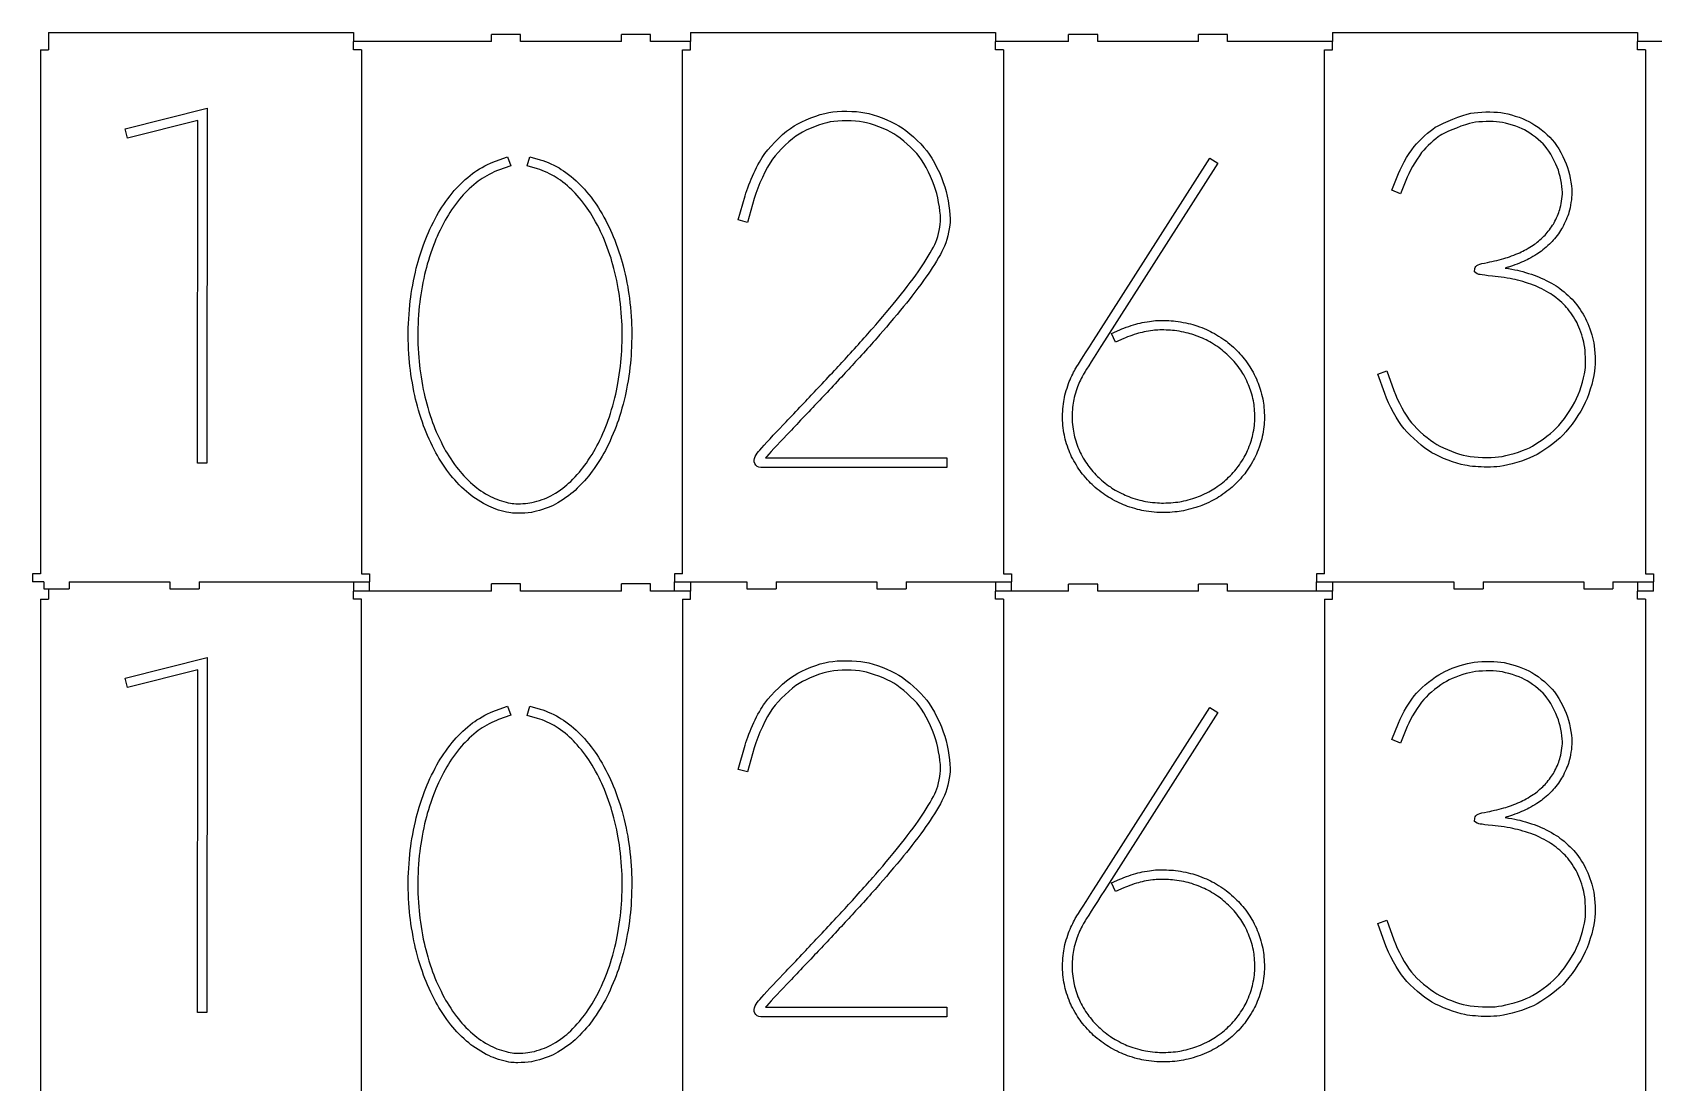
# Model space of a CAD drawing. Extents: x 0 to 774, y 0 to 367.
# Drawn here: x 0 to 299.5, y 173 to 367 of the extents above; entities that cross this region are included whole.
import ezdxf

# ---------------------------------------------------------------- set-up
doc = ezdxf.new("R2010")
doc.units = 0
doc.layers.add('ink_ext_XXXXXX', color=7, linetype='CONTINUOUS')

msp = doc.modelspace()

# ---------------------------------------------------------------- linework, layer by layer
at = {"layer": 'ink_ext_XXXXXX', "color": 5}
for points in [[(3.005023, 367.006751), (3.005023, 363.807057)], [(3.005023, 367.006751), (59.30518, 367.006751)], [(59.30518, 367.006751), (59.30518, 365.306362)], [(84.805016, 365.306362), (84.805016, 366.604584)], [(90.203927, 366.604584), (84.805016, 366.604584)], [(90.203927, 365.306362), (90.203927, 366.604584)], [(108.805899, 365.306362), (108.805899, 366.604584)], [(114.203398, 366.604584), (108.805899, 366.604584)], [(114.203398, 365.306362), (114.203398, 366.604584)], [(121.604676, 366.999696), (177.90448, 366.999696)], [(121.604676, 366.999696), (121.604676, 365.306362)], [(177.90448, 366.999696), (177.90448, 365.299307)], [(191.405285, 365.299307), (191.405285, 366.597529)], [(196.806313, 366.597529), (191.405285, 366.597529)], [(196.806313, 365.299307), (196.806313, 366.597529)], [(220.805785, 366.597529), (215.404757, 366.597529)], [(215.404757, 365.299307), (215.404757, 366.597529)], [(220.805785, 365.299307), (220.805785, 366.597529)], [(240.205034, 366.999696), (296.504838, 366.999696)], [(240.205034, 366.999696), (240.205034, 365.299307)], [(296.504838, 366.999696), (296.504838, 365.299307)], [(1.505012, 363.807057), (3.005023, 363.807057)], [(1.505012, 363.807057), (1.505012, 267.012598)], [(59.30518, 363.807057), (59.30518, 365.306362)], [(84.805016, 365.306362), (59.30518, 365.306362)], [(60.804839, 363.807057), (59.30518, 363.807057)], [(60.804839, 363.807057), (60.804839, 267.005895)], [(108.805899, 365.306362), (90.203927, 365.306362)], [(121.604676, 365.306362), (114.203398, 365.306362)], [(120.105371, 363.800001), (121.604676, 363.800001)], [(120.105371, 267.005895), (120.105371, 363.800001)], [(121.604676, 363.800001), (121.604676, 365.306362)], [(191.405285, 365.299307), (177.90448, 365.299307)], [(177.90448, 363.800001), (177.90448, 365.299307)], [(179.403786, 363.800001), (177.90448, 363.800001)], [(179.403786, 363.800001), (179.403786, 266.99884)], [(215.404757, 365.299307), (196.806313, 365.299307)], [(240.205034, 365.299307), (220.805785, 365.299307)], [(238.705729, 266.99884), (238.705729, 363.800001)], [(238.705729, 363.800001), (240.205034, 363.800001)], [(240.205034, 363.800001), (240.205034, 365.299307)], [(296.504838, 363.800001), (296.504838, 365.299307)], [(298.004144, 363.800001), (296.504838, 363.800001)], [(322.004533, 365.300154), (296.506077, 365.300154)], [(298.004144, 363.800001), (298.004144, 266.99884), (299.503449, 266.99884)], [(0.005001, 267.012598), (0.005001, 265.505884)], [(1.505012, 267.012598), (0.005001, 267.012598)], [(60.804839, 267.005895), (62.30485, 267.005895)], [(62.30485, 267.005895), (62.30485, 265.505884)], [(120.105371, 267.005895), (118.606065, 267.005895)], [(118.606065, 267.005895), (118.606065, 265.498829)], [(179.403786, 266.99884), (180.903091, 266.99884), (180.903091, 265.498829)], [(238.705729, 266.99884), (237.206423, 266.99884)], [(237.206423, 266.99884), (237.206423, 265.498829)], [(299.503449, 266.99884), (299.503449, 265.498829)], [(2.105087, 265.505884), (0.005001, 265.505884)], [(2.105087, 265.505884), (2.105087, 264.205898)], [(2.105087, 264.205898), (3.005023, 264.205898), (6.805146, 264.205898)], [(3.005023, 264.205898), (3.005023, 262.305837)], [(6.805146, 265.505884), (25.405001, 265.505884), (25.405001, 264.205898)], [(6.805146, 265.505884), (6.805146, 264.205898)], [(25.405001, 264.205898), (30.80497, 264.205898)], [(30.80497, 265.505884), (30.80497, 264.205898)], [(30.80497, 265.505884), (59.30518, 265.505884), (62.30485, 265.505884)], [(59.30518, 265.505884), (59.30518, 263.805848)], [(59.30518, 262.305837), (59.30518, 263.805848)], [(84.805016, 263.805848), (62.30485, 263.805848), (59.30518, 263.805848)], [(62.30485, 263.805848), (62.30485, 265.505884)], [(84.805016, 263.805848), (84.805016, 265.105834)], [(90.203927, 265.105834), (84.805016, 265.105834)], [(90.203927, 263.805848), (90.203927, 265.105834)], [(108.805899, 263.805848), (90.203927, 263.805848)], [(108.805899, 263.805848), (108.805899, 265.105834)], [(114.203398, 265.105834), (108.805899, 265.105834)], [(114.203398, 263.805848), (114.203398, 265.105834)], [(118.606065, 263.805848), (114.203398, 263.805848)], [(118.606065, 263.805848), (118.606065, 265.498829)], [(118.606065, 265.498829), (121.604676, 265.498829), (132.004565, 265.498829)], [(121.604676, 263.805848), (118.606065, 263.805848)], [(121.604676, 265.498829), (121.604676, 263.805848)], [(121.604676, 262.298781), (121.604676, 263.805848)], [(132.004565, 265.498829), (132.004565, 264.198843)], [(132.004565, 264.198843), (137.405592, 264.198843)], [(137.405592, 265.498829), (156.004036, 265.498829), (156.004036, 264.198843), (161.405064, 264.198843)], [(137.405592, 265.498829), (137.405592, 264.198843)], [(161.405064, 265.498829), (161.405064, 264.198843)], [(161.405064, 265.498829), (177.90448, 265.498829), (180.903091, 265.498829)], [(177.90448, 265.498829), (177.90448, 263.798793)], [(177.90448, 262.298781), (177.90448, 263.798793)], [(191.405285, 263.798793), (180.903091, 263.798793), (177.90448, 263.798793)], [(180.903091, 263.798793), (180.903091, 265.498829)], [(191.405285, 263.798793), (191.405285, 265.098779)], [(196.806313, 263.798793), (196.806313, 265.098779), (191.405285, 265.098779)], [(215.404757, 263.798793), (196.806313, 263.798793)], [(220.805785, 265.098779), (215.404757, 265.098779)], [(215.404757, 263.798793), (215.404757, 265.098779)], [(220.805785, 263.798793), (220.805785, 265.098779)], [(240.205034, 263.798793), (237.206423, 263.798793), (220.805785, 263.798793)], [(237.206423, 263.798793), (237.206423, 265.498829), (240.205034, 265.498829), (262.606423, 265.498829)], [(240.205034, 265.498829), (240.205034, 263.798793)], [(240.205034, 262.298781), (240.205034, 263.798793)], [(262.606423, 265.498829), (262.606423, 264.198843)], [(262.606423, 264.198843), (268.003922, 264.198843)], [(268.003922, 265.498829), (268.003922, 264.198843)], [(268.003922, 265.498829), (286.605894, 265.498829)], [(286.605894, 265.498829), (286.605894, 264.198843)], [(286.605894, 264.198843), (292.003394, 264.198843)], [(292.003394, 265.498829), (292.003394, 264.198843)], [(292.003394, 265.498829), (296.504838, 265.498829), (299.503449, 265.498829)], [(296.504838, 265.498829), (296.504838, 263.798793)], [(296.504838, 262.298781), (296.504838, 263.798793)], [(299.503449, 263.798793), (296.504838, 263.798793)], [(299.503449, 263.798793), (299.503449, 265.498829)], [(1.505012, 262.305837), (3.005023, 262.305837)], [(1.505012, 262.305837), (1.505012, 165.512789)], [(60.804839, 262.305837), (59.30518, 262.305837)], [(60.804839, 165.505734), (60.804839, 262.305837)], [(120.105371, 262.298781), (120.105371, 165.505734)], [(120.105371, 262.298781), (121.604676, 262.298781)], [(179.403786, 262.298781), (177.90448, 262.298781)], [(179.403786, 262.298781), (179.403786, 165.498678)], [(238.705729, 262.298781), (238.705729, 165.505734)], [(238.705729, 262.298781), (240.205034, 262.298781)], [(298.004144, 262.298781), (296.504838, 262.298781)], [(298.004144, 262.298781), (298.004144, 165.498678), (299.503449, 165.498678)]]:
    msp.add_lwpolyline(points, dxfattribs=at)
at = {"layer": 'ink_ext_XXXXXX', "color": 1}
for points in [[(32.243951, 287.425731), (30.480062, 287.427848), (30.550264, 350.747224), (17.563809, 347.480502), (17.134126, 349.191474), (32.316623, 353.008529)], [(268.776506, 286.706064)], [(89.67476, 278.162139)], [(208.814868, 278.295489)], [(32.243951, 185.92557), (30.480062, 185.927686), (30.550264, 249.246004), (17.563809, 245.981751), (17.134126, 247.692724), (32.316623, 251.508721)], [(268.780033, 185.205903)], [(208.814868, 176.795681)], [(89.67476, 176.662331)]]:
    msp.add_lwpolyline(points, close=True, dxfattribs=at)
for points in [[(85.533502, 343.215418), (87.767291, 344.012696), (88.358546, 342.347585), (86.124052, 341.553835)], [(93.333066, 341.779613), (91.428066, 342.333474), (91.918427, 344.026807), (93.823427, 343.476474)], [(196.580535, 310.946836), (217.528479, 343.801029), (219.013674, 342.852057), (198.06573, 309.998569)], [(254.002173, 340.262668), (252.767451, 337.189974), (251.130562, 337.849668), (252.365284, 340.922363)], [(133.362759, 336.325669), (132.096287, 331.876083), (130.399426, 332.360446), (131.669426, 336.808974)], [(266.92795, 322.434691), (266.405839, 322.748311), (266.504617, 323.365672)], [(201.639368, 310.460708), (200.115369, 309.767147), (199.385119, 311.372639), (200.909119, 312.0662)], [(249.86409, 300.271781), (248.587034, 303.894808), (250.252145, 304.480772), (251.525673, 300.857744)], [(135.447676, 288.404689), (168.933342, 288.404689), (168.933342, 286.6408)], [(168.933342, 286.6408), (134.601009, 286.6408)], [(85.533149, 241.717021), (87.767291, 242.510771), (88.358546, 240.848835), (86.124052, 240.055085)], [(93.333066, 240.281215), (91.428066, 240.832607), (91.918427, 242.526999), (93.823427, 241.975254)], [(196.580535, 209.446674), (217.528479, 242.300868), (219.013674, 241.352601), (198.06573, 208.498055)], [(254.002173, 238.764271), (252.767451, 235.690871), (251.130562, 236.348449), (252.365284, 239.421496)], [(133.362759, 234.823391), (132.096287, 230.375921), (130.399426, 230.860285), (131.669426, 235.307754)], [(266.92795, 220.935235), (266.405839, 221.249208), (266.504617, 221.86551)], [(201.639368, 208.960899), (200.115369, 208.266986), (199.385119, 209.872477), (200.909119, 210.566391)], [(249.86409, 198.771619), (248.587034, 202.394647), (250.252145, 202.980611), (251.525673, 199.357936)], [(135.447676, 186.904528), (168.933342, 186.904528), (168.933342, 185.140639)], [(168.933342, 185.140639), (134.601009, 185.140639)]]:
    msp.add_lwpolyline(points, dxfattribs=at)
for points in [[(140.707592, 349.727696), (142.379759, 350.764863), (145.25137, 351.876113), (147.106981, 352.204196)], [(147.413898, 350.468529), (145.769953, 350.175724), (143.12412, 349.152668), (141.635398, 348.22839)], [(147.106981, 352.204196), (148.955536, 352.532279), (151.954148, 352.518168), (153.79212, 352.172446)], [(153.464036, 350.436779), (151.834203, 350.743696), (149.06137, 350.757807), (147.413898, 350.468529)], [(159.154342, 348.263668), (157.704425, 349.135029), (155.100925, 350.129863), (153.464036, 350.436779)], [(153.79212, 352.172446), (155.626564, 351.826724), (158.438203, 350.750751), (160.060981, 349.777085)], [(259.565478, 349.717113), (260.5462, 350.249807), (264.158645, 351.777335), (265.746145, 352.063085)], [(265.746145, 352.063085), (267.287784, 352.338251), (269.774867, 352.394696), (271.288283, 352.186557)], [(271.048395, 350.440307), (269.707839, 350.623751), (267.421839, 350.570835), (266.056589, 350.327418)], [(275.680367, 348.986863), (274.502089, 349.590113), (272.381895, 350.256863), (271.048395, 350.440307)], [(271.288283, 352.186557), (272.836978, 351.97489), (275.11945, 351.255224), (276.4847, 350.553196)], [(276.4847, 350.553196), (277.860533, 349.84764), (279.747894, 348.358918), (280.785061, 347.170057)], [(135.320676, 344.619474), (136.61537, 346.397474), (139.031898, 348.690529), (140.707592, 349.727696)], [(141.635398, 348.22839), (140.150203, 347.30764), (137.910065, 345.176863), (136.745898, 343.578779)], [(163.828647, 344.076196), (162.738564, 345.476724), (160.597203, 347.395835), (159.154342, 348.263668)], [(160.060981, 349.777085), (161.687286, 348.796363), (164.001508, 346.725557), (165.222119, 345.155696)], [(255.730784, 346.45039), (256.891423, 347.745085), (258.574173, 349.177363), (259.565478, 349.717113)], [(260.408617, 348.168418), (259.597228, 347.727446), (258.055589, 346.401002), (257.043117, 345.272113)], [(266.056589, 350.327418), (264.7372, 350.087529), (261.283506, 348.644668), (260.408617, 348.168418)], [(279.451561, 346.012946), (278.573144, 347.025418), (276.844533, 348.38714), (275.680367, 348.986863)], [(131.669426, 336.808974), (132.39262, 339.341918), (134.029509, 342.848529), (135.320676, 344.619474)], [(165.222119, 345.155696), (166.44273, 343.585835), (167.938508, 340.587224), (168.559397, 338.474085)], [(252.365284, 340.922363), (253.077895, 342.696835), (254.587784, 345.176863), (255.730784, 346.45039)], [(257.043117, 345.272113), (256.030645, 344.143224), (254.637173, 341.850168), (254.002173, 340.262668)], [(281.917478, 341.532668), (281.455339, 342.954363), (280.32645, 345.004002), (279.451561, 346.012946)], [(280.785061, 347.170057), (281.822228, 345.974141), (283.05695, 343.737529), (283.5967, 342.075946)], [(81.711508, 341.222224), (82.73668, 341.945418), (84.415196, 342.820307), (85.533502, 343.215418)], [(86.124052, 341.553835), (85.165908, 341.215168), (83.610158, 340.40378), (82.725744, 339.779363)], [(96.779704, 340.220335), (95.880121, 340.78478), (94.303205, 341.500918), (93.333066, 341.779613)], [(93.823427, 343.476474), (94.959371, 343.144863), (96.673871, 342.372279), (97.718093, 341.712585)], [(97.718093, 341.712585), (98.741149, 341.067002), (100.31101, 339.789946), (101.221177, 338.862141)], [(136.745898, 343.578779), (135.578203, 341.977168), (134.029509, 338.654002), (133.362759, 336.325669)], [(166.866064, 337.976668), (166.308675, 339.881668), (164.918731, 342.675668), (163.828647, 344.076196)], [(282.647728, 337.10178), (282.714755, 338.078974), (282.379616, 340.107446), (281.917478, 341.532668)], [(283.5967, 342.075946), (284.132922, 340.421418), (284.489228, 338.184807), (284.408089, 336.985363)], [(78.295913, 338.177752), (79.181738, 339.154946), (80.714205, 340.523724), (81.711508, 341.222224)], [(82.725744, 339.779363), (81.832863, 339.151418), (80.402702, 337.877891), (79.60366, 336.992419)], [(99.96176, 337.627418), (99.146843, 338.459974), (97.686343, 339.645307), (96.779704, 340.220335)], [(101.221177, 338.862141), (102.124288, 337.944918), (103.493065, 336.24453), (104.269176, 335.076835)], [(168.559397, 338.474085), (169.187342, 336.332724), (169.61773, 333.478752), (169.533064, 331.978035)], [(75.34528, 334.216057), (76.092816, 335.429613), (77.416438, 337.204085), (78.295913, 338.177752)], [(79.60366, 336.992419), (78.797916, 336.103419), (77.535324, 334.406557), (76.846349, 333.29178)], [(102.801621, 334.099641), (102.08901, 335.172085), (100.78726, 336.787807), (99.96176, 337.627418)], [(167.772703, 332.073991), (167.843258, 333.358807), (167.42698, 336.064613), (166.866064, 337.976668)], [(282.090339, 333.993807), (282.3267, 334.674669), (282.5807, 336.096363), (282.647728, 337.10178)], [(284.408089, 336.985363), (284.330478, 335.814141), (284.044728, 334.247807), (283.758978, 333.41878)], [(72.918874, 329.472255), (73.512952, 330.883013), (74.601624, 333.013085), (75.34528, 334.216057)], [(76.846349, 333.29178), (76.141852, 332.149485), (75.109272, 330.129127), (74.544474, 328.787866)], [(105.20051, 329.746716), (104.618426, 331.027299), (103.51776, 333.020141), (102.801621, 334.099641)], [(104.269176, 335.076835), (105.04176, 333.912669), (106.181232, 331.851388), (106.805649, 330.478377)], [(280.989672, 331.609383), (281.345978, 332.207694), (281.85045, 333.298835), (282.090339, 333.993807)], [(283.758978, 333.41878), (283.476755, 332.602805), (282.926422, 331.410769), (282.503089, 330.704155)], [(71.079138, 324.061349), (71.501413, 325.638266), (72.326561, 328.06573), (72.918874, 329.472255)], [(107.077288, 324.690352), (106.639843, 326.171313), (105.796704, 328.439674), (105.20051, 329.746716)], [(106.805649, 330.478377), (107.430065, 329.109246), (108.31201, 326.737522), (108.767093, 325.191297)], [(166.703786, 327.812083), (167.215314, 328.851366), (167.705675, 330.803285), (167.772703, 332.073991)], [(169.533064, 331.978035), (169.451925, 330.462149), (168.905119, 328.290802), (168.287758, 327.03456)], [(277.486589, 327.86006), (278.079255, 328.28163), (278.982367, 329.066913), (279.455089, 329.575266)], [(279.455089, 329.575266), (279.931339, 330.081149), (280.629839, 331.012835), (280.989672, 331.609383)], [(282.503089, 330.704155), (282.079755, 329.99613), (281.307172, 328.970605), (280.742728, 328.370177)], [(74.544474, 328.787866), (73.978266, 327.442724), (73.188044, 325.117566), (72.783055, 323.605208)], [(164.029731, 323.349444), (164.939897, 324.673066), (166.167564, 326.716708), (166.703786, 327.812083)], [(168.287758, 327.03456), (167.709203, 325.85593), (166.449786, 323.753727), (165.479647, 322.348261)], [(275.063006, 326.448597), (275.779144, 326.788674), (276.886867, 327.434963), (277.486589, 327.86006)], [(280.742728, 328.370177), (280.185339, 327.771866), (279.201089, 326.91638), (278.506117, 326.422491)], [(69.894511, 318.102227), (70.125933, 319.812847), (70.657569, 322.486197), (71.079138, 324.061349)], [(72.783055, 323.605208), (72.377361, 322.089674), (71.865833, 319.515102), (71.642525, 317.865513)], [(108.347287, 319.052258), (108.086232, 320.677858), (107.51826, 323.207274), (107.077288, 324.690352)], [(108.767093, 325.191297), (109.225704, 323.648247), (109.818371, 321.020052), (110.09001, 319.332363)], [(266.504617, 323.365672), (266.621034, 324.011608), (267.136089, 324.202108), (268.843533, 324.521019)], [(268.843533, 324.521019), (269.806617, 324.700935), (271.334145, 325.074174), (272.180811, 325.335935)], [(272.702922, 323.650716), (272.519478, 323.594272), (272.311339, 323.533947), (272.085561, 323.471152)], [(272.085561, 323.471152), (272.921644, 323.343799), (273.747144, 323.19528), (274.353922, 323.058402)], [(272.180811, 325.335935), (273.020422, 325.59558), (274.339811, 326.105344), (275.063006, 326.448597)], [(275.821478, 324.855452), (275.0242, 324.476569), (273.623672, 323.935761), (272.702922, 323.650716)], [(278.506117, 326.422491), (277.828783, 325.940597), (276.625811, 325.237863), (275.821478, 324.855452)], [(160.096258, 318.109636), (161.327453, 319.637163), (163.091342, 321.987722), (164.029731, 323.349444)], [(165.479647, 322.348261), (164.523619, 320.956905), (162.720925, 318.559427), (161.468564, 317.003325)], [(269.767811, 321.986311), (267.305422, 322.207502), (267.069061, 322.349672), (266.92795, 322.434691)], [(273.962339, 321.337905), (272.8652, 321.586613), (270.981367, 321.877302), (269.767811, 321.986311)], [(277.680617, 320.174091), (276.7387, 320.562499), (275.034783, 321.095547), (273.962339, 321.337905)], [(274.353922, 323.058402), (275.525144, 322.793819), (277.317255, 322.231138), (278.350894, 321.804983)], [(278.350894, 321.804983), (279.395117, 321.374594), (280.964978, 320.532866), (281.846922, 319.928558)], [(69.435194, 311.736352), (69.457066, 313.537636), (69.663088, 316.393372), (69.894511, 318.102227)], [(71.642525, 317.865513), (71.419216, 316.215925), (71.22025, 313.45685), (71.199083, 311.715186)], [(108.936426, 312.960844), (108.872926, 314.69263), (108.611871, 317.425247), (108.347287, 319.052258)], [(110.09001, 319.332363), (110.361649, 317.646086), (110.633287, 314.816455), (110.700315, 313.02505)], [(155.25262, 312.360064), (156.688425, 313.995894), (158.861536, 316.575052), (160.096258, 318.109636)], [(280.852089, 318.472997), (280.065394, 319.010277), (278.61195, 319.789211), (277.680617, 320.174091)], [(283.427366, 316.208516), (282.810005, 316.903136), (281.6282, 317.940302), (280.852089, 318.472997)], [(281.846922, 319.928558), (282.753561, 319.30908), (284.027089, 318.189011), (284.743228, 317.379386)], [(161.468564, 317.003325), (160.219731, 315.452866), (158.025453, 312.847955), (156.579064, 311.196955)], [(285.367644, 313.333025), (284.9302, 314.199094), (284.0412, 315.516013), (283.427366, 316.208516)], [(284.743228, 317.379386), (285.466422, 316.566938), (286.429505, 315.138541), (286.941033, 314.127833)], [(69.742463, 305.32885), (69.551611, 307.062753), (69.413675, 309.936833), (69.435194, 311.736352)], [(71.199083, 311.715186), (71.177916, 309.974933), (71.311266, 307.196808), (71.495769, 305.522172)], [(108.78826, 306.74243), (108.932899, 308.438233), (108.999926, 311.227647), (108.936426, 312.960844)], [(110.700315, 313.02505), (110.763815, 311.232586), (110.696787, 308.346864), (110.545093, 306.5925)], [(149.837481, 306.345203), (151.389703, 308.026894), (153.816814, 310.725291), (155.25262, 312.360064)], [(200.909119, 312.0662), (201.787535, 312.467308), (203.286841, 312.987302), (204.249924, 313.225427)], [(204.676785, 311.513044), (203.81248, 311.299966), (202.422535, 310.818425), (201.639368, 310.460708)], [(204.249924, 313.225427), (205.20948, 313.462141), (206.659396, 313.704852), (207.477841, 313.766236)], [(207.611896, 312.007286), (206.881646, 311.952958), (205.537563, 311.726475), (204.676785, 311.513044)], [(207.477841, 313.766236), (208.299813, 313.827972), (209.788535, 313.800808), (210.797479, 313.706616)], [(210.635202, 311.950136), (209.721507, 312.035508), (208.335091, 312.061614), (207.611896, 312.007286)], [(213.870174, 311.345827), (213.023507, 311.588891), (211.54184, 311.865469), (210.635202, 311.950136)], [(210.797479, 313.706616), (211.813479, 313.612072), (213.408035, 313.313622), (214.357007, 313.041277)], [(214.357007, 313.041277), (215.305979, 312.769639), (216.777063, 312.19708), (217.641368, 311.76528)], [(217.641368, 311.76528), (218.502146, 311.333833), (219.818007, 310.516447), (220.576479, 309.943536)], [(286.623533, 309.775614), (286.380116, 310.833947), (285.805089, 312.462722), (285.367644, 313.333025)], [(286.941033, 314.127833), (287.441977, 313.136527), (288.069922, 311.360644), (288.341561, 310.168608)], [(156.579064, 311.196955), (155.136203, 309.553011), (152.691453, 306.84015), (151.135703, 305.149286)], [(192.798758, 305.007117), (193.102146, 305.489011), (194.802535, 308.162008), (196.580535, 310.946836)], [(198.06573, 309.998569), (196.294785, 307.217975), (194.594396, 304.549211), (194.294535, 304.067669)], [(216.851146, 310.188011), (216.08209, 310.572891), (214.71684, 311.103116), (213.870174, 311.345827)], [(219.51109, 308.537364), (218.837285, 309.04748), (217.620201, 309.803483), (216.851146, 310.188011)], [(221.786507, 306.456328), (221.22559, 307.074747), (220.184896, 308.027953), (219.51109, 308.537364)], [(220.576479, 309.943536), (221.331424, 309.370625), (222.460312, 308.338044), (223.095312, 307.641661)], [(286.912811, 305.183153), (286.99395, 306.623544), (286.863422, 308.726805), (286.623533, 309.775614)], [(288.341561, 310.168608), (288.620255, 308.946939), (288.768422, 306.712797), (288.673172, 305.082611)], [(71.495769, 305.522172), (71.680272, 303.848947), (72.13218, 301.230631), (72.502949, 299.685464)], [(107.916899, 300.814), (108.252037, 302.387389), (108.643621, 305.046628), (108.78826, 306.74243)], [(110.545093, 306.5925), (110.396926, 304.836019), (109.991232, 302.079061), (109.641982, 300.446406)], [(144.189509, 300.300356), (145.75937, 301.958058), (148.292314, 304.669861), (149.837481, 306.345203)], [(223.617423, 304.006992), (223.187035, 304.717486), (222.347424, 305.839319), (221.786507, 306.456328)], [(223.095312, 307.641661), (223.726785, 306.945278), (224.636951, 305.725725), (225.123785, 304.923155)], [(70.787744, 299.273772), (70.402511, 300.878558), (69.933669, 303.594947), (69.742463, 305.32885)], [(151.135703, 305.149286), (149.583481, 303.469358), (147.043481, 300.750147), (145.470092, 299.087858)], [(191.564035, 302.492517), (191.923869, 303.376578), (192.467146, 304.480772), (192.798758, 305.007117)], [(194.294535, 304.067669), (194.015841, 303.628814), (193.514896, 302.601172), (193.193869, 301.823297)], [(224.94034, 301.250739), (224.65459, 302.036022), (224.047812, 303.298261), (223.617423, 304.006992)], [(225.123785, 304.923155), (225.614146, 304.11988), (226.27384, 302.742989), (226.598396, 301.853636)], [(285.272394, 299.363378), (286.080255, 301.101161), (286.831672, 303.766044), (286.912811, 305.183153)], [(288.673172, 305.082611), (288.577922, 303.427378), (287.7877, 300.588222), (286.870477, 298.619017)], [(72.502949, 299.685464), (72.873366, 298.142414), (73.610672, 295.762928), (74.146541, 294.38145)], [(106.396426, 295.393922), (106.900899, 296.811031), (107.58176, 299.242728), (107.916899, 300.814)], [(109.641982, 300.446406), (109.29626, 298.811986), (108.583649, 296.279747), (108.05801, 294.801961)], [(138.643842, 294.46012), (140.132564, 296.021161), (142.626703, 298.649356), (144.189509, 300.300356)], [(190.590369, 299.190517), (190.766758, 300.136314), (191.204202, 301.617628), (191.564035, 302.492517)], [(193.193869, 301.823297), (192.879896, 301.053536), (192.481258, 299.698517), (192.322508, 298.864197)], [(225.691757, 298.246483), (225.568285, 299.091033), (225.22609, 300.466867), (224.94034, 301.250739)], [(226.598396, 301.853636), (226.922951, 300.962872), (227.300423, 299.458628), (227.438007, 298.500836)], [(253.437728, 293.770439), (252.199478, 295.2768), (250.594339, 298.193214), (249.86409, 300.271781)], [(251.525673, 300.857744), (252.192423, 298.973911), (253.688201, 296.241295), (254.79945, 294.890861)], [(72.501891, 293.743628), (71.942386, 295.186136), (71.17333, 297.666869), (70.787744, 299.273772)], [(145.470092, 299.087858), (143.907287, 297.4358), (141.40962, 294.805842), (139.920898, 293.243742)], [(190.304619, 295.69202), (190.283452, 296.674506), (190.410452, 298.244014), (190.590369, 299.190517)], [(192.322508, 298.864197), (192.167285, 298.031289), (192.047341, 296.595131), (192.06498, 295.728003)], [(225.822285, 295.097236), (225.875201, 295.960131), (225.815229, 297.401933), (225.691757, 298.246483)], [(227.438007, 298.500836), (227.579118, 297.541986), (227.642618, 295.966481), (227.582646, 294.988228)], [(281.525894, 293.874861), (282.742978, 295.104292), (284.457478, 297.617481), (285.272394, 299.363378)], [(286.870477, 298.619017), (285.970894, 296.689675), (284.13645, 294.005036), (282.781783, 292.634142)], [(74.816113, 288.856245), (74.101033, 290.105078), (73.062455, 292.297592), (72.501891, 293.743628)], [(74.146541, 294.38145), (74.680647, 293.003853), (75.667719, 290.918231), (76.346816, 289.732897)], [(104.300926, 290.604259), (104.950038, 291.83122), (105.891954, 293.979989), (106.396426, 295.393922)], [(108.05801, 294.801961), (107.528843, 293.321), (106.541065, 291.066397), (105.856676, 289.776289)], [(134.36112, 289.855311), (135.228953, 290.826156), (137.151592, 292.89167), (138.643842, 294.46012)], [(190.73148, 292.2161), (190.516285, 293.150608), (190.322258, 294.709886), (190.304619, 295.69202)], [(192.06498, 295.728003), (192.086147, 294.861581), (192.259008, 293.4353), (192.449508, 292.613681)], [(225.314285, 292.011842), (225.536535, 292.82182), (225.769368, 294.234695), (225.822285, 295.097236)], [(227.582646, 294.988228), (227.522673, 294.010681), (227.265146, 292.465867), (227.014673, 291.544764)], [(258.563589, 289.35472), (256.976089, 290.283231), (254.675978, 292.264078), (253.437728, 293.770439)], [(254.79945, 294.890861), (255.9107, 293.541839), (258.041478, 291.703867), (259.452589, 290.876956)], [(276.551728, 290.282878), (278.029867, 291.000075), (280.308811, 292.645078), (281.525894, 293.874861)], [(101.715065, 286.567775), (102.477065, 287.554142), (103.662399, 289.402697), (104.300926, 290.604259)], [(139.920898, 293.243742), (138.439231, 291.686228), (136.534231, 289.639059), (135.676981, 288.679856)], [(191.835674, 288.968075), (191.440563, 289.825678), (190.946674, 291.283003), (190.73148, 292.2161)], [(192.449508, 292.613681), (192.640008, 291.790297), (193.091563, 290.456797), (193.437285, 289.701853)], [(224.21009, 289.149403), (224.584035, 289.890236), (225.092035, 291.201159), (225.314285, 292.011842)], [(227.014673, 291.544764), (226.760673, 290.626131), (226.21034, 289.194206), (225.783479, 288.353536)], [(259.452589, 290.876956), (260.870756, 290.048281), (263.400173, 289.085903), (264.980617, 288.775811)], [(282.781783, 292.634142), (281.423589, 291.264306), (278.975311, 289.497595), (277.320783, 288.695731)], [(77.666558, 284.730156), (76.812836, 285.7518), (75.534016, 287.602825), (74.816113, 288.856245)], [(76.346816, 289.732897), (77.010744, 288.57367), (78.23453, 286.800961), (79.019813, 285.861161)], [(105.856676, 289.776289), (105.16876, 288.481242), (103.934038, 286.557545), (103.108538, 285.488275)], [(133.454481, 287.337184), (133.084065, 288.165153), (133.743759, 289.163514), (134.36112, 289.855311)], [(135.676981, 288.679856), (135.588787, 288.580372), (135.511176, 288.488297), (135.447676, 288.404689)], [(193.539591, 286.030848), (192.989258, 286.793906), (192.227258, 288.111531), (191.835674, 288.968075)], [(193.437285, 289.701853), (193.783008, 288.944439), (194.488563, 287.734764), (194.971869, 287.060253)], [(222.576729, 286.569539), (223.088257, 287.225706), (223.836146, 288.406806), (224.21009, 289.149403)], [(225.783479, 288.353536), (225.360146, 287.513925), (224.545229, 286.22805), (223.970201, 285.486511)], [(264.638422, 287.045084), (262.871006, 287.392217), (260.144034, 288.428325), (258.563589, 289.35472)], [(264.980617, 288.775811), (266.561061, 288.464309), (269.252756, 288.374703), (270.857895, 288.579667)], [(270.857895, 288.579667), (272.459506, 288.784278), (275.066533, 289.56427), (276.551728, 290.282878)], [(277.320783, 288.695731), (275.669783, 287.895278), (272.868728, 287.058489), (271.080145, 286.829889)], [(80.993958, 281.489892), (80.01888, 282.248012), (78.526277, 283.701809), (77.666558, 284.730156)], [(79.019813, 285.861161), (79.799099, 284.929123), (81.199274, 283.564931), (82.076633, 282.882659)], [(98.727038, 283.401595), (99.587815, 284.137842), (100.956593, 285.587759), (101.715065, 286.567775)], [(103.108538, 285.488275), (102.275982, 284.412656), (100.826065, 282.874898), (99.873565, 282.060687)], [(134.601009, 286.6408), (134.078898, 286.6408), (133.648509, 286.900798), (133.454481, 287.337184)], [(195.776202, 283.470739), (195.088285, 284.120556), (194.086396, 285.268848), (193.539591, 286.030848)], [(194.971869, 287.060253), (195.458702, 286.384684), (196.379452, 285.326703), (196.989757, 284.750264)], [(196.989757, 284.750264), (197.596535, 284.17312), (198.714841, 283.295762), (199.427452, 282.833623)], [(220.470646, 284.333281), (221.102118, 284.887848), (222.065201, 285.911961), (222.576729, 286.569539)], [(223.970201, 285.486511), (223.391646, 284.745325), (222.347424, 283.634428), (221.63834, 283.009659)], [(268.776506, 286.706064), (267.323061, 286.706064), (265.756728, 286.825303), (264.638422, 287.045084)], [(271.080145, 286.829889), (270.423978, 286.746281), (269.619645, 286.706064), (268.776506, 286.706064)], [(82.076633, 282.882659), (82.945524, 282.206737), (84.479402, 281.298334), (85.425905, 280.898637)], [(95.428566, 281.21155), (96.363427, 281.669809), (97.873316, 282.672756), (98.727038, 283.401595)], [(99.873565, 282.060687), (98.910482, 281.239067), (97.266538, 280.147573), (96.204677, 279.627931)], [(198.467896, 281.352662), (197.667091, 281.871598), (196.457063, 282.821981), (195.776202, 283.470739)], [(199.427452, 282.833623), (200.140063, 282.371837), (201.420646, 281.702617), (202.221452, 281.372064)], [(215.09784, 281.139937), (215.912757, 281.441562), (217.22509, 282.065625), (217.95534, 282.50307)], [(217.95534, 282.50307), (218.689118, 282.939456), (219.839174, 283.777656), (220.470646, 284.333281)], [(221.63834, 283.009659), (220.929257, 282.384889), (219.680424, 281.477898), (218.858451, 280.987889)], [(84.739752, 279.273742), (83.658841, 279.730237), (81.97856, 280.724364), (80.993958, 281.489892)], [(88.397705, 278.228109), (87.449085, 278.349112), (85.842182, 278.808428), (84.739752, 279.273742)], [(85.425905, 280.898637), (86.370644, 280.499998), (87.833613, 280.078428), (88.62066, 279.977887)], [(88.62066, 279.977887), (89.406649, 279.877698), (90.905955, 279.927087), (91.89726, 280.085131)], [(91.89726, 280.085131), (92.885038, 280.24247), (94.504288, 280.758584), (95.428566, 281.21155)], [(96.204677, 279.627931), (95.114593, 279.093473), (93.343649, 278.529381), (92.175955, 278.343114)], [(201.551174, 279.74082), (200.651591, 280.111589), (199.268702, 280.834431), (198.467896, 281.352662)], [(204.95548, 278.701184), (203.978285, 278.904384), (202.450757, 279.370756), (201.551174, 279.74082)], [(202.221452, 281.372064), (203.025785, 281.041864), (204.440424, 280.609712), (205.315313, 280.428031)], [(208.589091, 278.297606), (207.562507, 278.316656), (205.932674, 278.497984), (204.95548, 278.701184)], [(205.315313, 280.428031), (206.186674, 280.24635), (207.703618, 280.078428), (208.624368, 280.061142)], [(208.624368, 280.061142), (209.545118, 280.042798), (211.069118, 280.156392), (211.95459, 280.306323)], [(212.250924, 278.567481), (211.330174, 278.411201), (209.844979, 278.295489), (208.814868, 278.295489)], [(211.95459, 280.306323), (212.840063, 280.456606), (214.279396, 280.838312), (215.09784, 281.139937)], [(215.708146, 279.485409), (214.790924, 279.147095), (213.238702, 278.735051), (212.250924, 278.567481)], [(218.858451, 280.987889), (218.036479, 280.497175), (216.62184, 279.82337), (215.708146, 279.485409)], [(89.67476, 278.162139), (89.191455, 278.162139), (88.74766, 278.183659), (88.397705, 278.228109)], [(92.175955, 278.343114), (91.438649, 278.225639), (90.503788, 278.162139), (89.67476, 278.162139)], [(208.814868, 278.295489), (208.737257, 278.295489), (208.663174, 278.296195), (208.589091, 278.297606)], [(140.707592, 248.227535), (142.379759, 249.265407), (145.25137, 250.375951), (147.106981, 250.703682)], [(147.413898, 248.966604), (145.769953, 248.676621), (143.12412, 247.651801), (141.635398, 246.728582)], [(147.106981, 250.703682), (148.959064, 251.030707), (151.957675, 251.016243), (153.79212, 250.671579)], [(153.464036, 248.938029), (151.834203, 249.244946), (149.06137, 249.258351), (147.413898, 248.966604)], [(159.154342, 246.764212), (157.704425, 247.635574), (155.100925, 248.63076), (153.464036, 248.938029)], [(153.79212, 250.671579), (155.626564, 250.326915), (158.438203, 249.252354), (160.060981, 248.275865)], [(255.730784, 244.949876), (256.873784, 246.222346), (258.9587, 247.886751), (260.380395, 248.66004)], [(260.380395, 248.66004), (261.795034, 249.43086), (264.200978, 250.283876), (265.746145, 250.561865)], [(266.056589, 248.825846), (264.694867, 248.57996), (262.479423, 247.794676), (261.223534, 247.11064)], [(265.746145, 250.561865), (267.287784, 250.839501), (269.774867, 250.895593), (271.288283, 250.686396)], [(271.048395, 248.939087), (269.707839, 249.123943), (267.425367, 249.071732), (266.056589, 248.825846)], [(275.680367, 247.484937), (274.502089, 248.089599), (272.381895, 248.75529), (271.048395, 248.939087)], [(271.288283, 250.686396), (272.836978, 250.473318), (275.11945, 249.756121), (276.4847, 249.05374)], [(276.4847, 249.05374), (277.860533, 248.346774), (279.747894, 246.860168), (280.785061, 245.669896)], [(135.320676, 243.118607), (136.61537, 244.897665), (139.031898, 247.189662), (140.707592, 248.227535)], [(141.635398, 246.728582), (140.150203, 245.806774), (137.910065, 243.67776), (136.745898, 242.080382)], [(163.828647, 242.574271), (162.738564, 243.97621), (160.597203, 245.894968), (159.154342, 246.764212)], [(160.060981, 248.275865), (161.687286, 247.297965), (164.001508, 245.225749), (165.222119, 243.656593)], [(261.223534, 247.11064), (259.971173, 246.429074), (258.055589, 244.900135), (257.043117, 243.771951)], [(279.451561, 244.512785), (278.573144, 245.524551), (276.844533, 246.885921), (275.680367, 247.484937)], [(280.785061, 245.669896), (281.822228, 244.47539), (283.05695, 242.238074), (283.5967, 240.576843)], [(131.669426, 235.307754), (132.39262, 237.842815), (134.029509, 241.346957), (135.320676, 243.118607)], [(165.222119, 243.656593), (166.44273, 242.086379), (167.938508, 239.088121), (168.559397, 236.972865)], [(252.365284, 239.421496), (253.077895, 241.195615), (254.587784, 243.675643), (255.730784, 244.949876)], [(257.043117, 243.771951), (256.030645, 242.644826), (254.637173, 240.351418), (254.002173, 238.764271)], [(281.917478, 240.033213), (281.455339, 241.453849), (280.32645, 243.505251), (279.451561, 244.512785)], [(78.295913, 236.676532), (79.181385, 237.65549), (80.713852, 239.022504), (81.711508, 239.723826)], [(81.711508, 239.723826), (82.735621, 240.443846), (84.414491, 241.31944), (85.533149, 241.717021)], [(86.124052, 240.055085), (85.165555, 239.714654), (83.609452, 238.901854), (82.726096, 238.280965)], [(96.779704, 238.719468), (95.880121, 239.285677), (94.303205, 240.000757), (93.333066, 240.281215)], [(93.823427, 241.975254), (94.959371, 241.646465), (96.670343, 240.871765), (97.718093, 240.211718)], [(97.718093, 240.211718), (98.737621, 239.568604), (100.31101, 238.290843), (101.221177, 237.363038)], [(136.745898, 242.080382), (135.578203, 240.475949), (134.029509, 237.152429), (133.362759, 234.823391)], [(166.866064, 236.476507), (166.308675, 238.38186), (164.918731, 241.174096), (163.828647, 242.574271)], [(282.647728, 235.601618), (282.714755, 236.578107), (282.379616, 238.607638), (281.917478, 240.033213)], [(283.5967, 240.576843), (284.132922, 238.920904), (284.489228, 236.68394), (284.408089, 235.48379)], [(75.34528, 232.717307), (76.093169, 233.929099), (77.416791, 235.705335), (78.295913, 236.676532)], [(82.726096, 238.280965), (81.83251, 237.652668), (80.402702, 236.376318), (79.60366, 235.492963)], [(99.96176, 236.126904), (99.146843, 236.95946), (97.686343, 238.14691), (96.779704, 238.719468)], [(101.221177, 237.363038), (102.124288, 236.44264), (103.493065, 234.744016), (104.269176, 233.575968)], [(168.559397, 236.972865), (169.187342, 234.830799), (169.61773, 231.977532), (169.533064, 230.477521)], [(79.60366, 235.492963), (78.798269, 234.603257), (77.535677, 232.907807), (76.846349, 231.790913)], [(102.801621, 232.599127), (102.08901, 233.671571), (100.78726, 235.287293), (99.96176, 236.126904)], [(167.772703, 230.573477), (167.843258, 231.860057), (167.42698, 234.563041), (166.866064, 236.476507)], [(282.090339, 232.493293), (282.3267, 233.173802), (282.5807, 234.59726), (282.647728, 235.601618)], [(284.408089, 235.48379), (284.330478, 234.312568), (284.044728, 232.745882), (283.758978, 231.917207)], [(72.918874, 227.972446), (73.512952, 229.383557), (74.601624, 231.512218), (75.34528, 232.717307)], [(76.846349, 231.790913), (76.142205, 230.649677), (75.109624, 228.629671), (74.544474, 227.287705)], [(105.20051, 228.246907), (104.618426, 229.527491), (103.51776, 231.520685), (102.801621, 232.599127)], [(104.269176, 233.575968), (105.04176, 232.414271), (106.181232, 230.351932), (106.805649, 228.978568)], [(280.989672, 230.109574), (281.345978, 230.707532), (281.85045, 231.799379), (282.090339, 232.493293)], [(283.758978, 231.917207), (283.476755, 231.102643), (282.926422, 229.91096), (282.503089, 229.204346)], [(71.079138, 222.561541), (71.501413, 224.138105), (72.326561, 226.565568), (72.918874, 227.972446)], [(107.077288, 223.190191), (106.639843, 224.671152), (105.796704, 226.939513), (105.20051, 228.246907)], [(106.805649, 228.978568), (107.430065, 227.609085), (108.31201, 225.237007), (108.767093, 223.691135)], [(166.703786, 226.311921), (167.215314, 227.351557), (167.705675, 229.303124), (167.772703, 230.573477)], [(169.533064, 230.477521), (169.451925, 228.962341), (168.905119, 226.790993), (168.287758, 225.534399)], [(277.486589, 226.360252), (278.079255, 226.781821), (278.982367, 227.567105), (279.455089, 228.075105)], [(279.455089, 228.075105), (279.931339, 228.580988), (280.629839, 229.512674), (280.989672, 230.109574)], [(282.503089, 229.204346), (282.079755, 228.495968), (281.307172, 227.470796), (280.742728, 226.870016)], [(74.544474, 227.287705), (73.978266, 225.942563), (73.188044, 223.617405), (72.783055, 222.105399)], [(164.029731, 221.849282), (164.957536, 223.195835), (166.15698, 225.197849), (166.703786, 226.311921)], [(168.287758, 225.534399), (167.709203, 224.356121), (166.449786, 222.253919), (165.479647, 220.848452)], [(272.180811, 223.835774), (273.020422, 224.095771), (274.339811, 224.605182), (275.063006, 224.948435)], [(275.063006, 224.948435), (275.779144, 225.288513), (276.886867, 225.934802), (277.486589, 226.360252)], [(278.506117, 224.922682), (277.828783, 224.441141), (276.625811, 223.737702), (275.821478, 223.355291)], [(280.742728, 226.870016), (280.185339, 226.272057), (279.201089, 225.416571), (278.506117, 224.922682)], [(69.894511, 216.602066), (70.125933, 218.312685), (70.657569, 220.986035), (71.079138, 222.561541)], [(72.783055, 222.105399), (72.377361, 220.589866), (71.86548, 218.014941), (71.642525, 216.365705)], [(108.347287, 217.552096), (108.086232, 219.178049), (107.51826, 221.707466), (107.077288, 223.190191)], [(108.767093, 223.691135), (109.225704, 222.148438), (109.818371, 219.519891), (110.09001, 217.832202)], [(160.096258, 216.609474), (161.323925, 218.136649), (163.091342, 220.487208), (164.029731, 221.849282)], [(266.504617, 221.86551), (266.621034, 222.511799), (267.136089, 222.702299), (268.843533, 223.02121)], [(268.843533, 223.02121), (269.806617, 223.201127), (271.334145, 223.574366), (272.180811, 223.835774)], [(272.702922, 222.150907), (272.519478, 222.094463), (272.311339, 222.033785), (272.085561, 221.971344)], [(272.085561, 221.971344), (272.921644, 221.843991), (273.747144, 221.695119), (274.353922, 221.558594)], [(275.821478, 223.355291), (275.020672, 222.976055), (273.623672, 222.435599), (272.702922, 222.150907)], [(165.479647, 220.848452), (164.520092, 219.456038), (162.720925, 217.05856), (161.468564, 215.503163)], [(269.767811, 220.486855), (267.305422, 220.707341), (267.069061, 220.849863), (266.92795, 220.935235)], [(273.962339, 219.838096), (272.8652, 220.086452), (270.981367, 220.377494), (269.767811, 220.486855)], [(277.680617, 218.67393), (276.7387, 219.062338), (275.034783, 219.595385), (273.962339, 219.838096)], [(274.353922, 221.558594), (275.525144, 221.293305), (277.317255, 220.730977), (278.350894, 220.305174)], [(280.852089, 216.972835), (280.065394, 217.510469), (278.61195, 218.289755), (277.680617, 218.67393)], [(278.350894, 220.305174), (279.395117, 219.874785), (280.964978, 219.03341), (281.846922, 218.428749)], [(69.435194, 210.236191), (69.457066, 212.037827), (69.663088, 214.893563), (69.894511, 216.602066)], [(71.642525, 216.365705), (71.419216, 214.716116), (71.22025, 211.957041), (71.199083, 210.215024)], [(108.936426, 211.461388), (108.872926, 213.192822), (108.611871, 215.925085), (108.347287, 217.552096)], [(110.09001, 217.832202), (110.361649, 216.145924), (110.633287, 213.316647), (110.700315, 211.525241)], [(155.25262, 210.860255), (156.688425, 212.496438), (158.861536, 215.075597), (160.096258, 216.609474)], [(283.427366, 214.708355), (282.810005, 215.402974), (281.6282, 216.440141), (280.852089, 216.972835)], [(281.846922, 218.428749), (282.753561, 217.808919), (284.027089, 216.689202), (284.743228, 215.879577)], [(284.743228, 215.879577), (285.466422, 215.06713), (286.429505, 213.638733), (286.941033, 212.627672)], [(161.468564, 215.503163), (160.223258, 213.953058), (158.025453, 211.348499), (156.579064, 209.696794)], [(285.367644, 211.833216), (284.9302, 212.699286), (284.0412, 214.016205), (283.427366, 214.708355)], [(69.742463, 203.828689), (69.551611, 205.562238), (69.413675, 208.436672), (69.435194, 210.236191)], [(71.199083, 210.215024), (71.177916, 208.474772), (71.311266, 205.696647), (71.495769, 204.022011)], [(108.78826, 205.242622), (108.932899, 206.938425), (108.999926, 209.727838), (108.936426, 211.461388)], [(110.700315, 211.525241), (110.763815, 209.732777), (110.696787, 206.847055), (110.545093, 205.092691)], [(149.837481, 204.845041), (151.382648, 206.521794), (153.813286, 209.220191), (155.25262, 210.860255)], [(156.579064, 209.696794), (155.129147, 208.047558), (152.687925, 205.334344), (151.132175, 203.649125)], [(200.909119, 210.566391), (201.787535, 210.967499), (203.290368, 211.487494), (204.249924, 211.725619)], [(204.673257, 210.013236), (203.816007, 209.800511), (202.422535, 209.318616), (201.639368, 208.960899)], [(204.249924, 211.725619), (205.20948, 211.962686), (206.659396, 212.205044), (207.477841, 212.266427)], [(207.608368, 210.507477), (206.885174, 210.453149), (205.541091, 210.227019), (204.673257, 210.013236)], [(207.477841, 212.266427), (208.299813, 212.327811), (209.788535, 212.300999), (210.797479, 212.206455)], [(210.635202, 210.450327), (209.721507, 210.535347), (208.338618, 210.561805), (207.608368, 210.507477)], [(213.870174, 209.846019), (213.023507, 210.089083), (211.54184, 210.365661), (210.635202, 210.450327)], [(210.797479, 212.206455), (211.813479, 212.111911), (213.408035, 211.813813), (214.357007, 211.541469)], [(216.851146, 208.687849), (216.08209, 209.07273), (214.71684, 209.602955), (213.870174, 209.846019)], [(214.357007, 211.541469), (215.305979, 211.269477), (216.777063, 210.696919), (217.641368, 210.265472)], [(217.641368, 210.265472), (218.502146, 209.833672), (219.818007, 209.016638), (220.576479, 208.443727)], [(286.623533, 208.275452), (286.380116, 209.333433), (285.805089, 210.962913), (285.367644, 211.833216)], [(286.941033, 212.627672), (287.441977, 211.636366), (288.069922, 209.860483), (288.341561, 208.668447)], [(192.798758, 203.506955), (193.102146, 203.989202), (194.802535, 206.661847), (196.580535, 209.446674)], [(198.06573, 208.498055), (196.294785, 205.717813), (194.594396, 203.04905), (194.294535, 202.567861)], [(219.51109, 207.037555), (218.837285, 207.547319), (217.620201, 208.303322), (216.851146, 208.687849)], [(221.786507, 204.956166), (221.22559, 205.574586), (220.184896, 206.527791), (219.51109, 207.037555)], [(220.576479, 208.443727), (221.331424, 207.870111), (222.46384, 206.83753), (223.095312, 206.141852)], [(286.912811, 203.682991), (286.99395, 205.123383), (286.863422, 207.226644), (286.623533, 208.275452)], [(288.341561, 208.668447), (288.620255, 207.446777), (288.768422, 205.212636), (288.673172, 203.58245)], [(70.787744, 197.773611), (70.402511, 199.37875), (69.933669, 202.094786), (69.742463, 203.828689)], [(71.495769, 204.022011), (71.680272, 202.349139), (72.13218, 199.730822), (72.502949, 198.185303)], [(107.916899, 199.314191), (108.252037, 200.88758), (108.643621, 203.547172), (108.78826, 205.242622)], [(110.545093, 205.092691), (110.396926, 203.336564), (109.991232, 200.579605), (109.641982, 198.946597)], [(144.189509, 198.800194), (145.755842, 200.454016), (148.288786, 203.165819), (149.837481, 204.845041)], [(223.617423, 202.50683), (223.187035, 203.217677), (222.347424, 204.339511), (221.786507, 204.956166)], [(223.095312, 206.141852), (223.726785, 205.445469), (224.636951, 204.225916), (225.123785, 203.423347)], [(285.272394, 197.863216), (286.080255, 199.601352), (286.831672, 202.266236), (286.912811, 203.682991)], [(151.132175, 203.649125), (149.579953, 201.965316), (147.039953, 199.246105), (145.470092, 197.587697)], [(190.590369, 197.690355), (190.766758, 198.636505), (191.204202, 200.117819), (191.564035, 200.992355)], [(191.564035, 200.992355), (191.923869, 201.876064), (192.467146, 202.980611), (192.798758, 203.506955)], [(194.294535, 202.567861), (194.015841, 202.129005), (193.514896, 201.101011), (193.193869, 200.323136)], [(224.94034, 199.750577), (224.65459, 200.535861), (224.047812, 201.7981), (223.617423, 202.50683)], [(225.123785, 203.423347), (225.614146, 202.620072), (226.27384, 201.24318), (226.598396, 200.353827)], [(288.673172, 203.58245), (288.577922, 201.927569), (287.7877, 199.088414), (286.870477, 197.118855)], [(72.501891, 192.243819), (71.942386, 193.686328), (71.17333, 196.167061), (70.787744, 197.773611)], [(72.502949, 198.185303), (72.873366, 196.642605), (73.610319, 194.263119), (74.146541, 192.881289)], [(106.396426, 193.894114), (106.900899, 195.311222), (107.58176, 197.742566), (107.916899, 199.314191)], [(109.641982, 198.946597), (109.29626, 197.312178), (108.583649, 194.779939), (108.05801, 193.302153)], [(138.643842, 192.959958), (140.132564, 194.521353), (142.626703, 197.149194), (144.189509, 198.800194)], [(190.304619, 194.192211), (190.283452, 195.174697), (190.410452, 196.743853), (190.590369, 197.690355)], [(193.193869, 200.323136), (192.879896, 199.553727), (192.481258, 198.198355), (192.322508, 197.364036)], [(225.691757, 196.745969), (225.571812, 197.590872), (225.22609, 198.967058), (224.94034, 199.750577)], [(226.598396, 200.353827), (226.922951, 199.462711), (227.300423, 197.958466), (227.438007, 197.000675)], [(253.437728, 192.27063), (252.199478, 193.776639), (250.594339, 196.693053), (249.86409, 198.771619)], [(251.525673, 199.357936), (252.192423, 197.47375), (253.688201, 194.741133), (254.79945, 193.391053)], [(281.525894, 192.375405), (282.742978, 193.60413), (284.457478, 196.117672), (285.272394, 197.863216)], [(145.470092, 197.587697), (143.907287, 195.935639), (141.40962, 193.30568), (139.920898, 191.74358)], [(192.322508, 197.364036), (192.167285, 196.531128), (192.047341, 195.094969), (192.06498, 194.228194)], [(225.822285, 193.597075), (225.875201, 194.459969), (225.815229, 195.901772), (225.691757, 196.745969)], [(227.438007, 197.000675), (227.579118, 196.042178), (227.642618, 194.466319), (227.582646, 193.488067)], [(286.870477, 197.118855), (285.970894, 195.189514), (284.13645, 192.504875), (282.781783, 191.134333)], [(74.816113, 187.356436), (74.10068, 188.605269), (73.062455, 190.797783), (72.501891, 192.243819)], [(74.146541, 192.881289), (74.680647, 191.503692), (75.667719, 189.418422), (76.346816, 188.232736)], [(104.300926, 189.10445), (104.950038, 190.331764), (105.891954, 192.48018), (106.396426, 193.894114)], [(108.05801, 193.302153), (107.528843, 191.821192), (106.541065, 189.566942), (105.856676, 188.276481)], [(134.36112, 188.35515), (135.225426, 189.321761), (137.148065, 191.387628), (138.643842, 192.959958)], [(139.920898, 191.74358), (138.435703, 190.182186), (136.530703, 188.135017), (135.676981, 187.179694)], [(190.73148, 190.716292), (190.516285, 191.6508), (190.322258, 193.209725), (190.304619, 194.192211)], [(192.06498, 194.228194), (192.086147, 193.361772), (192.259008, 191.935492), (192.449508, 191.113519)], [(225.314285, 190.512033), (225.536535, 191.322011), (225.769368, 192.734886), (225.822285, 193.597075)], [(227.582646, 193.488067), (227.522673, 192.510519), (227.265146, 190.966058), (227.014673, 190.045308)], [(258.563589, 187.854911), (256.976089, 188.783069), (254.675978, 190.763917), (253.437728, 192.27063)], [(254.79945, 193.391053), (255.9107, 192.041678), (258.041478, 190.203706), (259.452589, 189.377147)], [(276.551728, 188.783069), (278.029867, 189.500267), (280.308811, 191.145269), (281.525894, 192.375405)], [(101.715065, 185.067967), (102.477065, 186.054333), (103.662399, 187.902889), (104.300926, 189.10445)], [(191.835674, 187.467914), (191.440563, 188.325517), (190.946674, 189.782842), (190.73148, 190.716292)], [(192.449508, 191.113519), (192.640008, 190.290136), (193.091563, 188.956636), (193.437285, 188.201692)], [(224.21009, 187.649947), (224.584035, 188.390781), (225.092035, 189.701703), (225.314285, 190.512033)], [(227.014673, 190.045308), (226.760673, 189.126675), (226.21034, 187.69475), (225.783479, 186.853728)], [(259.452589, 189.377147), (260.870756, 188.548472), (263.400173, 187.586094), (264.980617, 187.276003)], [(270.857895, 187.079506), (272.459506, 187.284117), (275.070061, 188.064461), (276.551728, 188.783069)], [(282.781783, 191.134333), (281.423589, 189.76485), (278.975311, 187.998139), (277.320783, 187.195922)], [(77.666558, 183.229995), (76.812836, 184.251639), (75.534016, 186.102664), (74.816113, 187.356436)], [(76.346816, 188.232736), (77.010744, 187.073861), (78.23453, 185.3008), (79.019813, 184.361353)], [(105.856676, 188.276481), (105.16876, 186.981081), (103.934038, 185.057383), (103.108538, 183.988467)], [(133.454481, 185.837022), (133.084065, 186.664992), (133.743759, 187.663353), (134.36112, 188.35515)], [(134.601009, 185.140639), (134.078898, 185.140639), (133.648509, 185.400989), (133.454481, 185.837022)], [(135.676981, 187.179694), (135.588787, 187.080211), (135.511176, 186.988489), (135.447676, 186.904528)], [(193.539591, 184.530686), (192.989258, 185.293392), (192.227258, 186.611017), (191.835674, 187.467914)], [(193.437285, 188.201692), (193.783008, 187.443925), (194.488563, 186.23425), (194.971869, 185.560445)], [(222.576729, 185.070083), (223.088257, 185.725897), (223.836146, 186.90735), (224.21009, 187.649947)], [(225.783479, 186.853728), (225.360146, 186.014117), (224.545229, 184.728242), (223.970201, 183.986703)], [(264.638422, 185.544922), (262.871006, 185.892761), (260.144034, 186.928869), (258.563589, 187.854911)], [(264.980617, 187.276003), (266.561061, 186.9645), (269.256283, 186.874542), (270.857895, 187.079506)], [(277.320783, 187.195922), (275.669783, 186.395469), (272.868728, 185.558328), (271.080145, 185.329728)], [(80.993958, 179.990084), (80.01888, 180.748203), (78.526277, 182.201647), (77.666558, 183.229995)], [(79.019813, 184.361353), (79.799099, 183.428961), (81.199274, 182.065122), (82.076633, 181.382497)], [(98.727038, 181.901786), (99.587815, 182.638033), (100.956593, 184.08795), (101.715065, 185.067967)], [(103.108538, 183.988467), (102.275982, 182.912495), (100.826065, 181.374736), (99.873565, 180.560878)], [(195.776202, 181.970931), (195.088285, 182.620395), (194.086396, 183.769039), (193.539591, 184.530686)], [(194.971869, 185.560445), (195.458702, 184.884875), (196.379452, 183.826895), (196.989757, 183.250456)], [(196.989757, 183.250456), (197.596535, 182.673311), (198.714841, 181.7956), (199.427452, 181.333461)], [(217.95534, 181.002909), (218.689118, 181.439647), (219.839174, 182.2782), (220.470646, 182.833472)], [(220.470646, 182.833472), (221.102118, 183.388392), (222.065201, 184.412506), (222.576729, 185.070083)], [(223.970201, 183.986703), (223.391646, 183.24587), (222.347424, 182.134972), (221.63834, 181.50985)], [(268.780033, 185.205903), (267.326589, 185.205903), (265.756728, 185.325495), (264.638422, 185.544922)], [(271.080145, 185.329728), (270.423978, 185.24612), (269.623172, 185.205903), (268.780033, 185.205903)], [(84.739752, 177.773934), (83.658841, 178.230428), (81.97856, 179.224556), (80.993958, 179.990084)], [(82.076633, 181.382497), (82.945171, 180.707281), (84.479049, 179.798878), (85.425905, 179.398828)], [(91.89726, 178.58497), (92.885038, 178.742309), (94.504288, 179.258422), (95.428566, 179.711742)], [(95.428566, 179.711742), (96.363427, 180.17), (97.873316, 181.172947), (98.727038, 181.901786)], [(99.873565, 180.560878), (98.910482, 179.739611), (97.266538, 178.648117), (96.204677, 178.12777)], [(198.467896, 179.852853), (197.667091, 180.371789), (196.457063, 181.32182), (195.776202, 181.970931)], [(201.551174, 178.241364), (200.651591, 178.611075), (199.268702, 179.33427), (198.467896, 179.852853)], [(199.427452, 181.333461), (200.140063, 180.871675), (201.420646, 180.202456), (202.221452, 179.872256)], [(202.221452, 179.872256), (203.025785, 179.542056), (204.440424, 179.109903), (205.315313, 178.92787)], [(215.09784, 179.640128), (215.912757, 179.941753), (217.22509, 180.565817), (217.95534, 181.002909)], [(221.63834, 181.50985), (220.929257, 180.885434), (219.683951, 179.978442), (218.861979, 179.488081)], [(88.397705, 176.728653), (87.448027, 176.849303), (85.841124, 177.308972), (84.739752, 177.773934)], [(85.425905, 179.398828), (86.369938, 179.000542), (87.832907, 178.57862), (88.62066, 178.478078)], [(89.67476, 176.662331), (89.194982, 176.662331), (88.748013, 176.68385), (88.397705, 176.728653)], [(88.62066, 178.478078), (89.406649, 178.377536), (90.905955, 178.426925), (91.89726, 178.58497)], [(92.175955, 176.842953), (91.438649, 176.725831), (90.503788, 176.662331), (89.67476, 176.662331)], [(96.204677, 178.12777), (95.114593, 177.593664), (93.343649, 177.02922), (92.175955, 176.842953)], [(204.95548, 177.201023), (203.978285, 177.404575), (202.450757, 177.870947), (201.551174, 178.241364)], [(208.589091, 176.797798), (207.562507, 176.816848), (205.932674, 176.99747), (204.95548, 177.201023)], [(205.315313, 178.92787), (206.186674, 178.746189), (207.703618, 178.578267), (208.624368, 178.561334)], [(208.814868, 176.795681), (208.737257, 176.795681), (208.663174, 176.796386), (208.589091, 176.797798)], [(208.624368, 178.561334), (209.545118, 178.5444), (211.069118, 178.656584), (211.95459, 178.806867)], [(212.250924, 177.067673), (211.330174, 176.911392), (209.844979, 176.795681), (208.814868, 176.795681)], [(211.95459, 178.806867), (212.840063, 178.956797), (214.279396, 179.338503), (215.09784, 179.640128)], [(215.708146, 177.9856), (214.790924, 177.647286), (213.242229, 177.235595), (212.250924, 177.067673)], [(218.861979, 179.488081), (218.036479, 178.997367), (216.62184, 178.323209), (215.708146, 177.9856)]]:
    msp.add_open_spline(points, degree=3, dxfattribs=at)

doc.saveas('drawing.dxf')
